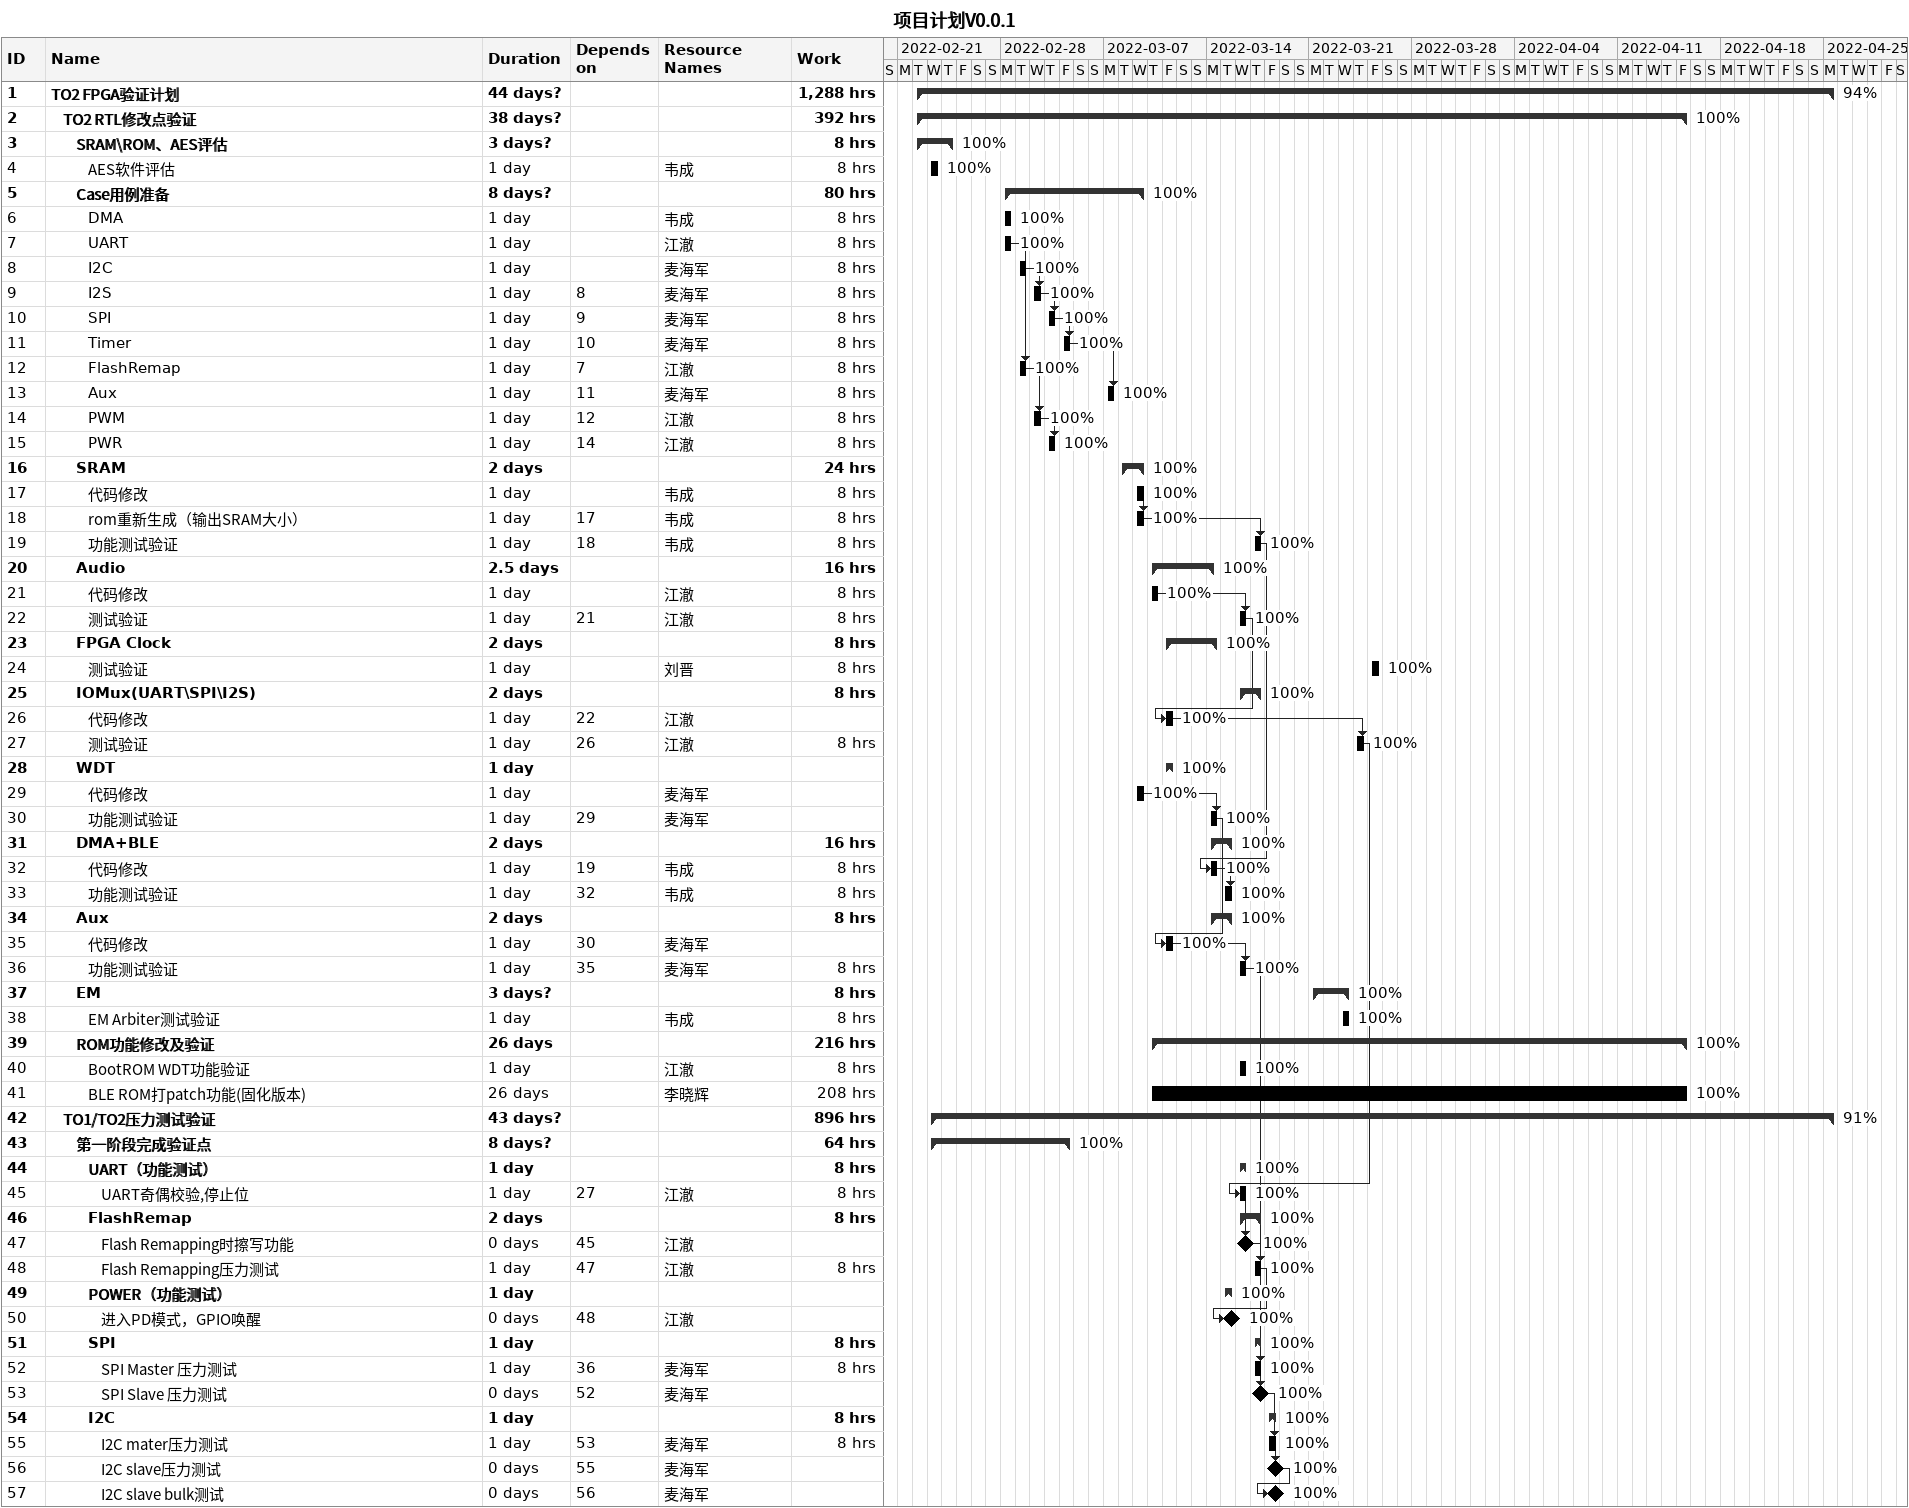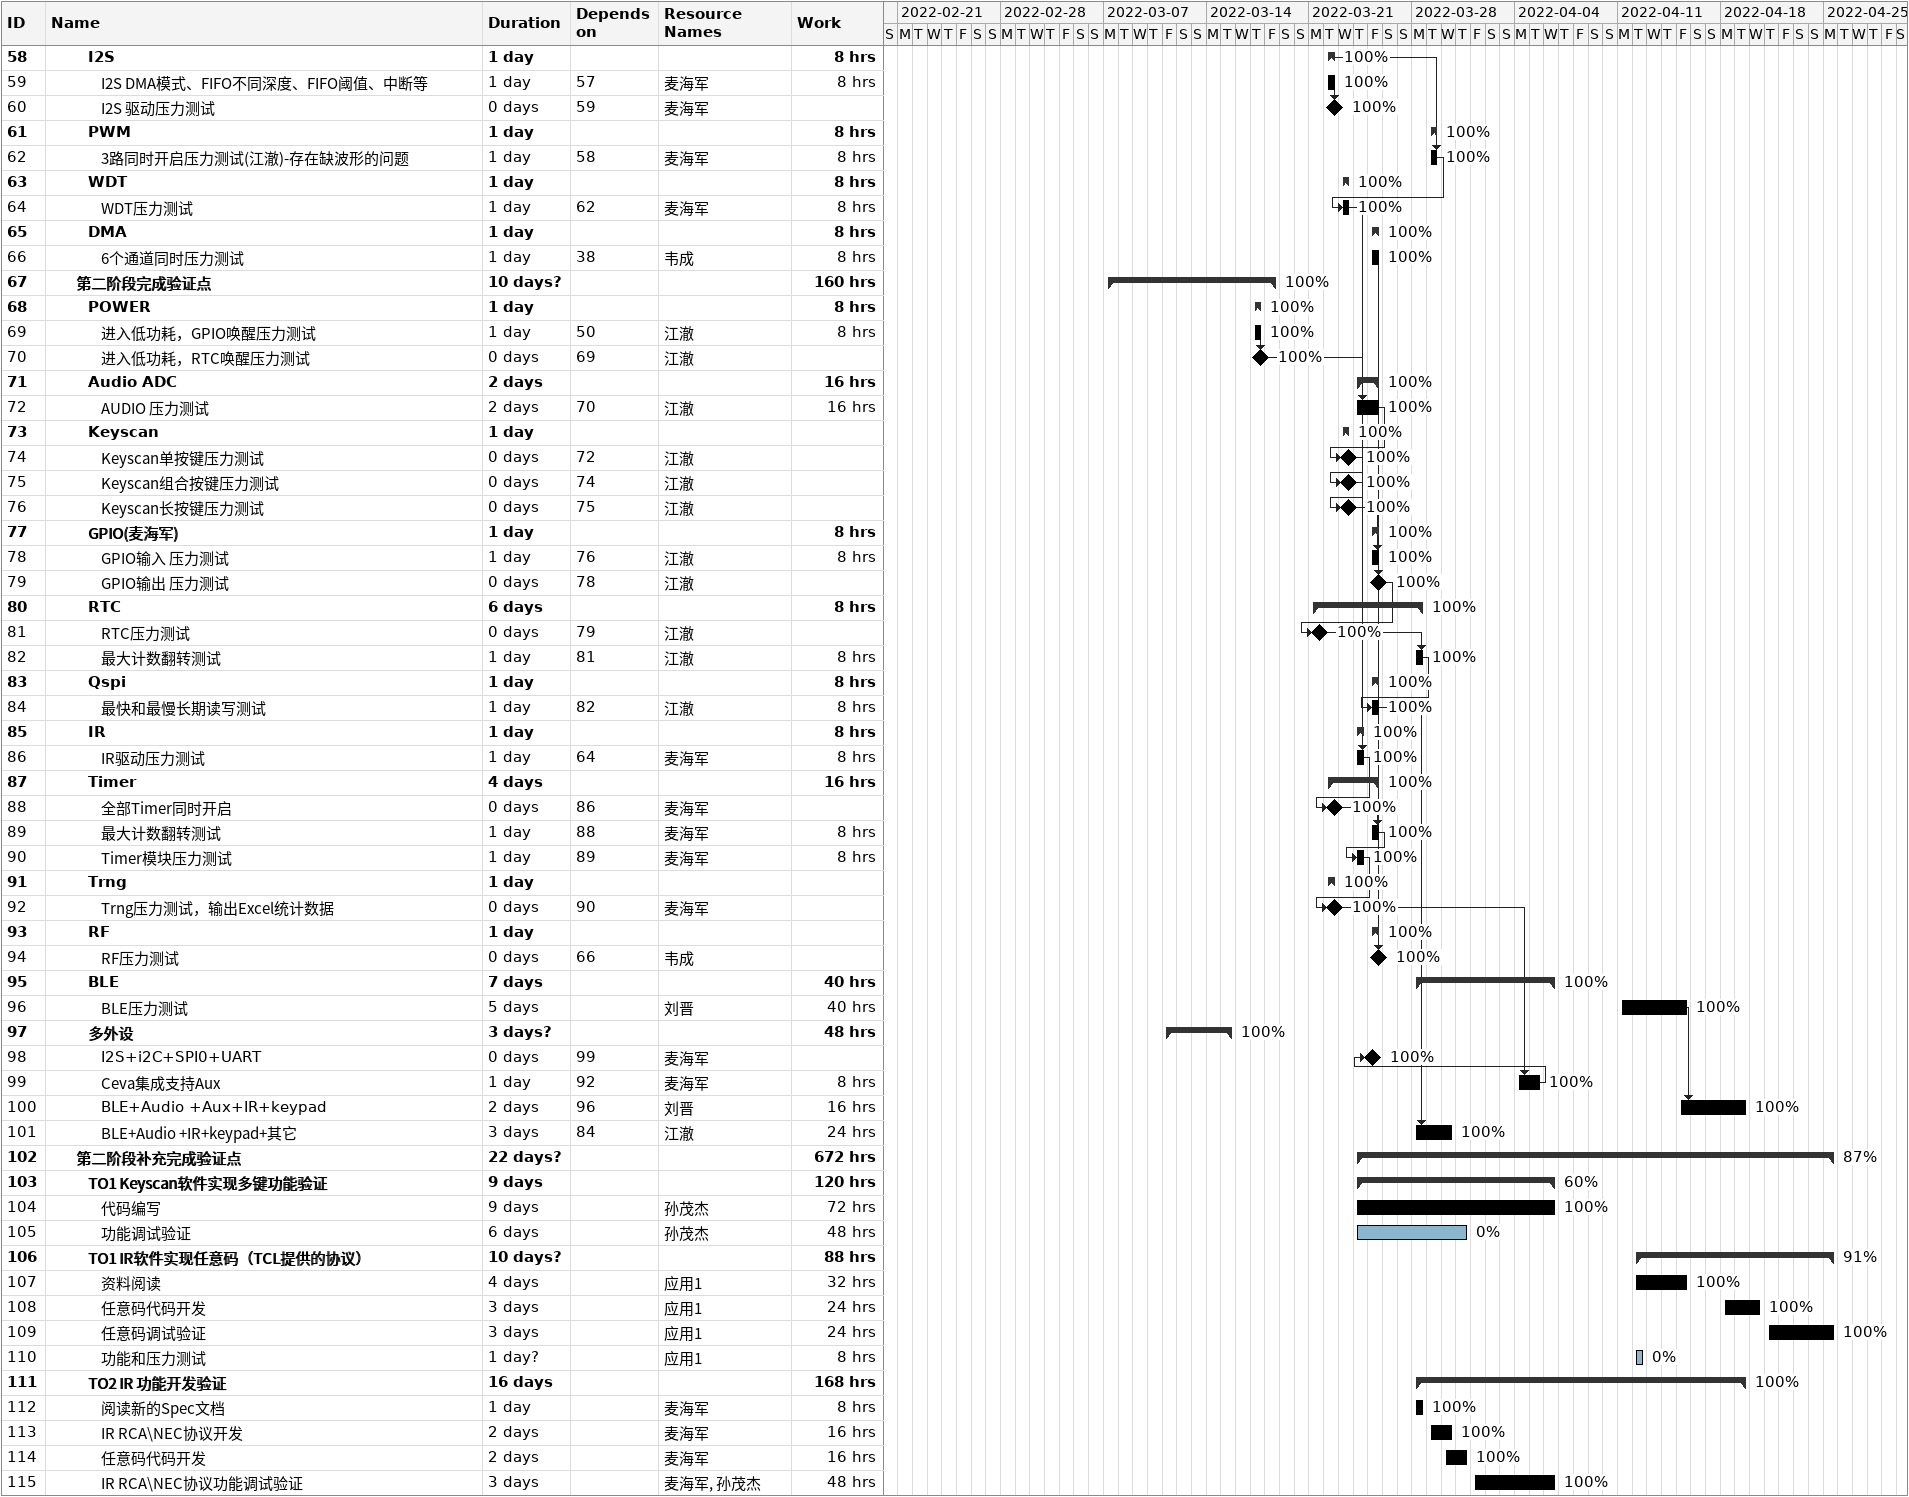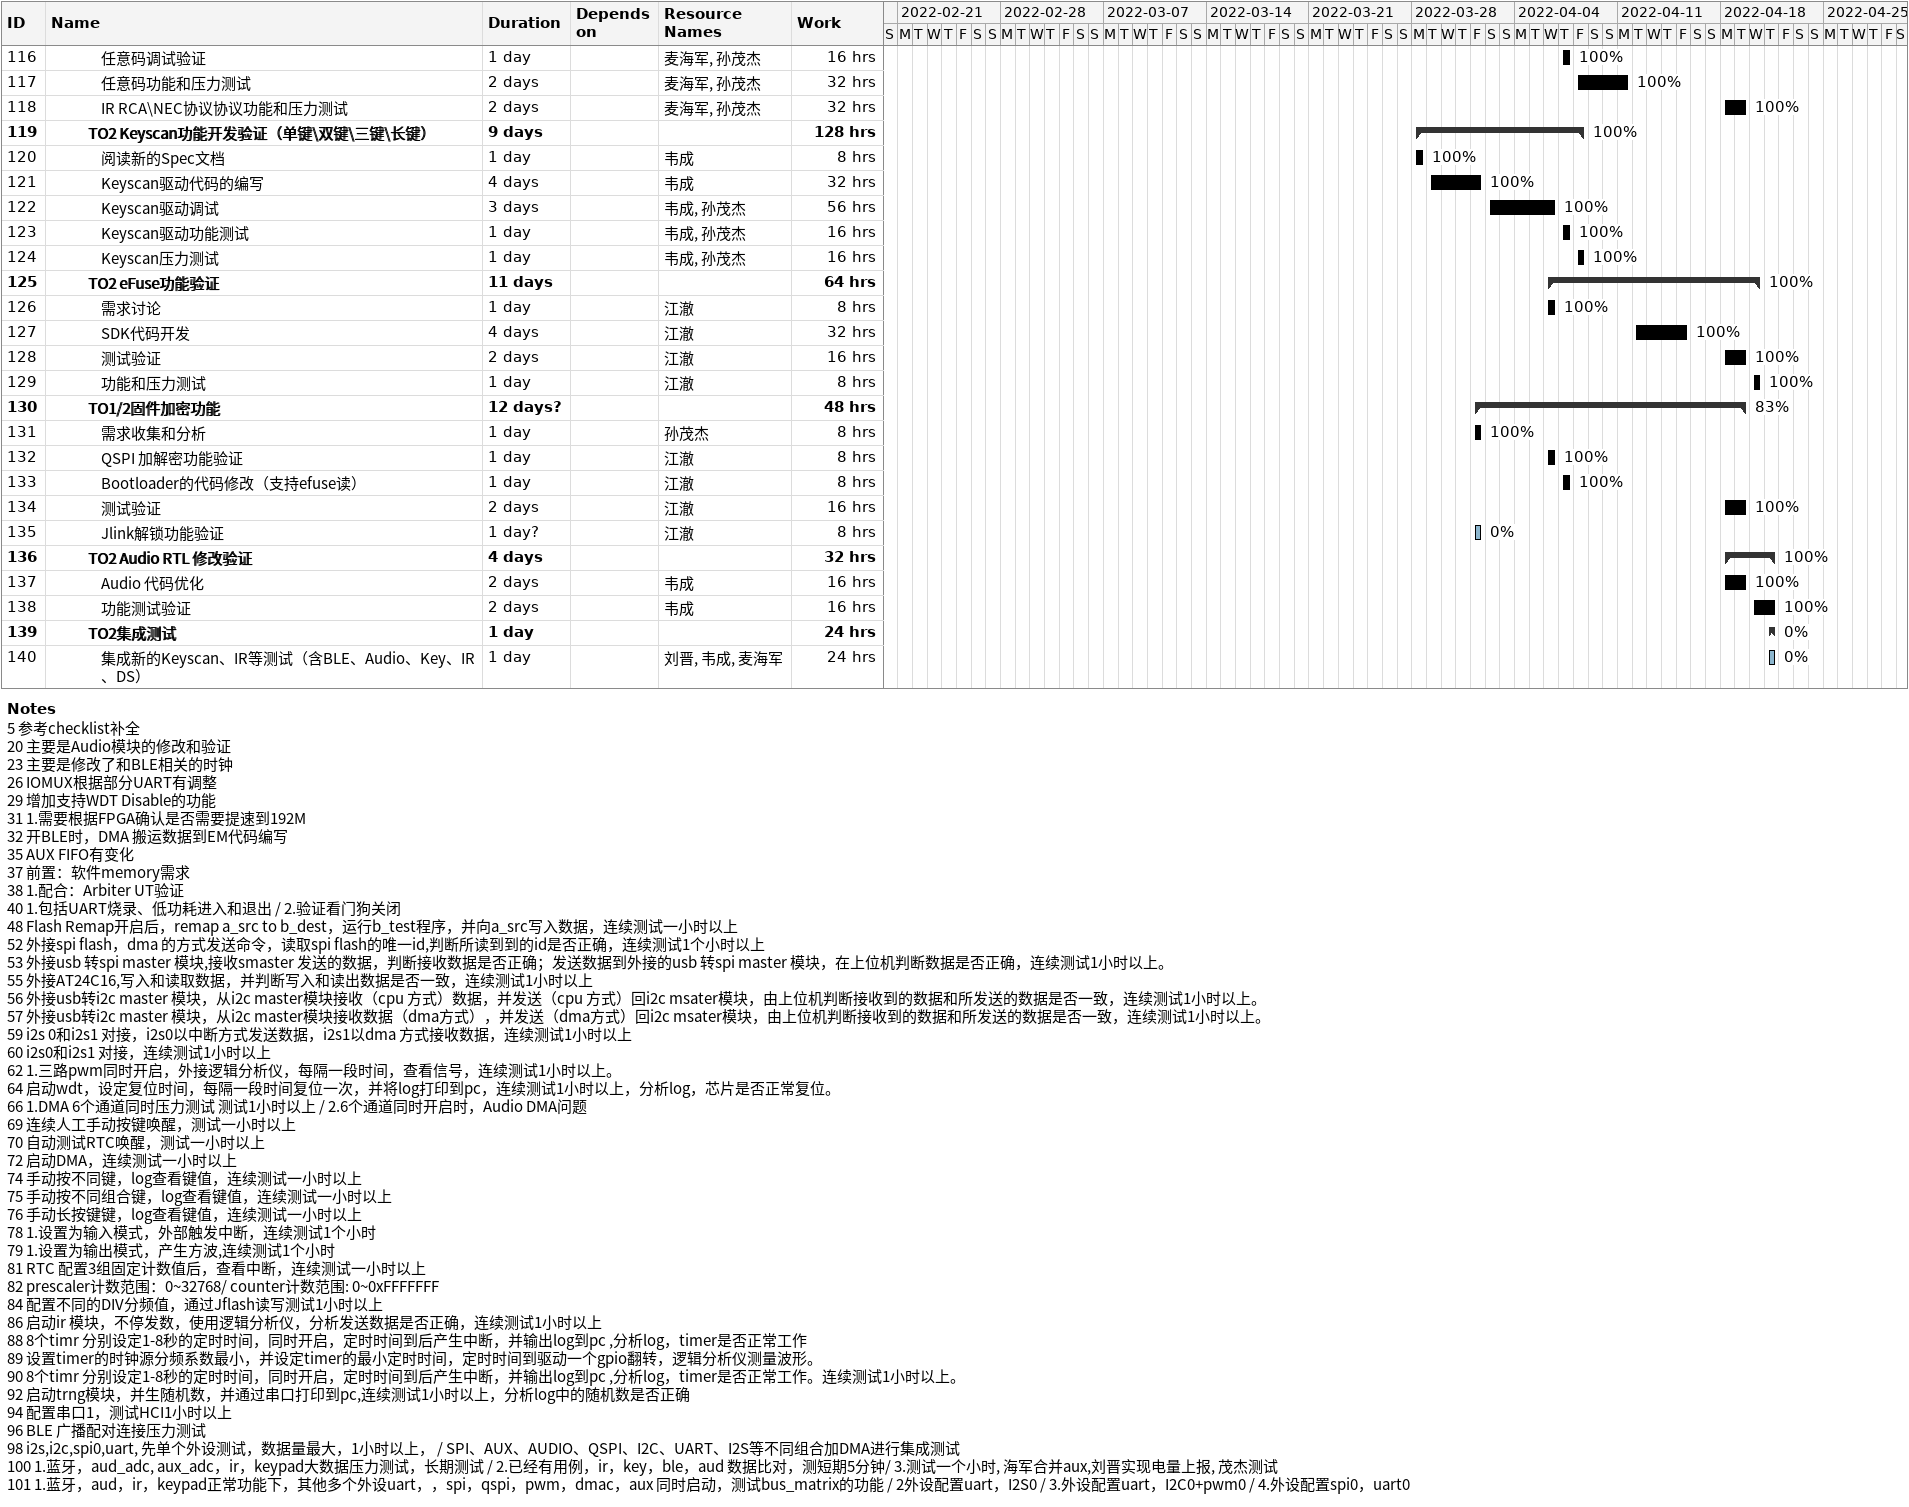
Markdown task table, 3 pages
项目计划V0.0.1

| ID | Level | Task | Duration | Start | Finish | Predecessors | Resources | % complete | Work (h) |
|---|---|---|---|---|---|---|---|---|---|
| 1 | 1 | **TO2 FPGA验证计划** | 44d? | 2022-02-22 | 2022-04-25 |  |  | 94 | 1288 |
| 2 | 2 | **TO2 RTL修改点验证** | 38d? | 2022-02-22 | 2022-04-15 |  |  | 100 | 392 |
| 3 | 3 | **SRAM\ROM、AES评估** | 3d? | 2022-02-22 | 2022-02-24 |  |  | 100 | 8 |
| 4 | 4 | AES软件评估 | 1d | 2022-02-23 | 2022-02-23 |  | 韦成 | 100 | 8 |
| 5 | 3 | **Case用例准备** | 8d? | 2022-02-28 | 2022-03-09 |  |  | 100 | 80 |
| 6 | 4 | DMA | 1d | 2022-02-28 | 2022-02-28 |  | 韦成 | 100 | 8 |
| 7 | 4 | UART | 1d | 2022-02-28 | 2022-02-28 |  | 江澈 | 100 | 8 |
| 8 | 4 | I2C | 1d | 2022-03-01 | 2022-03-01 |  | 麦海军 | 100 | 8 |
| 9 | 4 | I2S | 1d | 2022-03-02 | 2022-03-02 | 8 | 麦海军 | 100 | 8 |
| 10 | 4 | SPI | 1d | 2022-03-03 | 2022-03-03 | 9 | 麦海军 | 100 | 8 |
| 11 | 4 | Timer | 1d | 2022-03-04 | 2022-03-04 | 10 | 麦海军 | 100 | 8 |
| 12 | 4 | FlashRemap | 1d | 2022-03-01 | 2022-03-01 | 7 | 江澈 | 100 | 8 |
| 13 | 4 | Aux | 1d | 2022-03-07 | 2022-03-07 | 11 | 麦海军 | 100 | 8 |
| 14 | 4 | PWM | 1d | 2022-03-02 | 2022-03-02 | 12 | 江澈 | 100 | 8 |
| 15 | 4 | PWR | 1d | 2022-03-03 | 2022-03-03 | 14 | 江澈 | 100 | 8 |
| 16 | 3 | **SRAM** | 2d | 2022-03-08 | 2022-03-09 |  |  | 100 | 24 |
| 17 | 4 | 代码修改 | 1d | 2022-03-09 | 2022-03-09 |  | 韦成 | 100 | 8 |
| 18 | 4 | rom重新生成（输出SRAM大小） | 1d | 2022-03-09 | 2022-03-09 | 17 | 韦成 | 100 | 8 |
| 19 | 4 | 功能测试验证 | 1d | 2022-03-17 | 2022-03-17 | 18 | 韦成 | 100 | 8 |
| 20 | 3 | **Audio** | 2.5d | 2022-03-10 | 2022-03-14 |  |  | 100 | 16 |
| 21 | 4 | 代码修改 | 1d | 2022-03-10 | 2022-03-10 |  | 江澈 | 100 | 8 |
| 22 | 4 | 测试验证 | 1d | 2022-03-16 | 2022-03-16 | 21 | 江澈 | 100 | 8 |
| 23 | 3 | **FPGA Clock** | 2d | 2022-03-11 | 2022-03-14 |  |  | 100 | 8 |
| 24 | 4 | 测试验证 | 1d | 2022-03-25 | 2022-03-25 |  | 刘晋 | 100 | 8 |
| 25 | 3 | **IOMux(UART\SPI\I2S)** | 2d | 2022-03-16 | 2022-03-17 |  |  | 100 | 8 |
| 26 | 4 | 代码修改 | 1d | 2022-03-11 | 2022-03-11 | 22 | 江澈 | 100 |  |
| 27 | 4 | 测试验证 | 1d | 2022-03-24 | 2022-03-24 | 26 | 江澈 | 100 | 8 |
| 28 | 3 | **WDT** | 1d | 2022-03-11 | 2022-03-11 |  |  | 100 |  |
| 29 | 4 | 代码修改 | 1d | 2022-03-09 | 2022-03-09 |  | 麦海军 | 100 |  |
| 30 | 4 | 功能测试验证 | 1d | 2022-03-14 | 2022-03-14 | 29 | 麦海军 | 100 |  |
| 31 | 3 | **DMA+BLE** | 2d | 2022-03-14 | 2022-03-15 |  |  | 100 | 16 |
| 32 | 4 | 代码修改 | 1d | 2022-03-14 | 2022-03-14 | 19 | 韦成 | 100 | 8 |
| 33 | 4 | 功能测试验证 | 1d | 2022-03-15 | 2022-03-15 | 32 | 韦成 | 100 | 8 |
| 34 | 3 | **Aux** | 2d | 2022-03-14 | 2022-03-15 |  |  | 100 | 8 |
| 35 | 4 | 代码修改 | 1d | 2022-03-11 | 2022-03-11 | 30 | 麦海军 | 100 |  |
| 36 | 4 | 功能测试验证 | 1d | 2022-03-16 | 2022-03-16 | 35 | 麦海军 | 100 | 8 |
| 37 | 3 | **EM** | 3d? | 2022-03-21 | 2022-03-23 |  |  | 100 | 8 |
| 38 | 4 | EM Arbiter测试验证 | 1d | 2022-03-23 | 2022-03-23 |  | 韦成 | 100 | 8 |
| 39 | 3 | **ROM功能修改及验证** | 26d | 2022-03-10 | 2022-04-15 |  |  | 100 | 216 |
| 40 | 4 | BootROM WDT功能验证 | 1d | 2022-03-16 | 2022-03-16 |  | 江澈 | 100 | 8 |
| 41 | 4 | BLE ROM打patch功能(固化版本) | 26d | 2022-03-10 | 2022-04-15 |  | 李晓辉 | 100 | 208 |
| 42 | 2 | **TO1/TO2压力测试验证** | 43d? | 2022-02-23 | 2022-04-25 |  |  | 91 | 896 |
| 43 | 3 | **第一阶段完成验证点** | 8d? | 2022-02-23 | 2022-03-04 |  |  | 100 | 64 |
| 44 | 4 | **UART（功能测试）** | 1d | 2022-03-16 | 2022-03-16 |  |  | 100 | 8 |
| 45 | 5 | UART奇偶校验,停止位 | 1d | 2022-03-16 | 2022-03-16 | 27 | 江澈 | 100 | 8 |
| 46 | 4 | **FlashRemap** | 2d | 2022-03-16 | 2022-03-17 |  |  | 100 | 8 |
| 47 | 5 | Flash Remapping时擦写功能 | 0d | 2022-03-16 | 2022-03-16 | 45 | 江澈 | 100 |  |
| 48 | 5 | Flash Remapping压力测试 | 1d | 2022-03-17 | 2022-03-17 | 47 | 江澈 | 100 | 8 |
| 49 | 4 | **POWER（功能测试）** | 1d | 2022-03-15 | 2022-03-15 |  |  | 100 |  |
| 50 | 5 | 进入PD模式，GPIO唤醒 | 0d | 2022-03-15 | 2022-03-15 | 48 | 江澈 | 100 |  |
| 51 | 4 | **SPI** | 1d | 2022-03-17 | 2022-03-17 |  |  | 100 | 8 |
| 52 | 5 | SPI Master 压力测试 | 1d | 2022-03-17 | 2022-03-17 | 36 | 麦海军 | 100 | 8 |
| 53 | 5 | SPI Slave 压力测试 | 0d | 2022-03-17 | 2022-03-17 | 52 | 麦海军 | 100 |  |
| 54 | 4 | **I2C** | 1d | 2022-03-18 | 2022-03-18 |  |  | 100 | 8 |
| 55 | 5 | I2C mater压力测试 | 1d | 2022-03-18 | 2022-03-18 | 53 | 麦海军 | 100 | 8 |
| 56 | 5 | I2C slave压力测试 | 0d | 2022-03-18 | 2022-03-18 | 55 | 麦海军 | 100 |  |
| 57 | 5 | I2C slave bulk测试 | 0d | 2022-03-18 | 2022-03-18 | 56 | 麦海军 | 100 |  |
| 58 | 4 | **I2S** | 1d | 2022-03-22 | 2022-03-22 |  |  | 100 | 8 |
| 59 | 5 | I2S DMA模式、FIFO不同深度、FIFO阈值、中断等 | 1d | 2022-03-22 | 2022-03-22 | 57 | 麦海军 | 100 | 8 |
| 60 | 5 | I2S 驱动压力测试 | 0d | 2022-03-22 | 2022-03-22 | 59 | 麦海军 | 100 |  |
| 61 | 4 | **PWM** | 1d | 2022-03-29 | 2022-03-29 |  |  | 100 | 8 |
| 62 | 5 | 3路同时开启压力测试(江澈)-存在缺波形的问题 | 1d | 2022-03-29 | 2022-03-29 | 58 | 麦海军 | 100 | 8 |
| 63 | 4 | **WDT** | 1d | 2022-03-23 | 2022-03-23 |  |  | 100 | 8 |
| 64 | 5 | WDT压力测试 | 1d | 2022-03-23 | 2022-03-23 | 62 | 麦海军 | 100 | 8 |
| 65 | 4 | **DMA** | 1d | 2022-03-25 | 2022-03-25 |  |  | 100 | 8 |
| 66 | 5 | 6个通道同时压力测试 | 1d | 2022-03-25 | 2022-03-25 | 38 | 韦成 | 100 | 8 |
| 67 | 3 | **第二阶段完成验证点** | 10d? | 2022-03-07 | 2022-03-18 |  |  | 100 | 160 |
| 68 | 4 | **POWER** | 1d | 2022-03-17 | 2022-03-17 |  |  | 100 | 8 |
| 69 | 5 | 进入低功耗，GPIO唤醒压力测试 | 1d | 2022-03-17 | 2022-03-17 | 50 | 江澈 | 100 | 8 |
| 70 | 5 | 进入低功耗，RTC唤醒压力测试 | 0d | 2022-03-17 | 2022-03-17 | 69 | 江澈 | 100 |  |
| 71 | 4 | **Audio ADC** | 2d | 2022-03-24 | 2022-03-25 |  |  | 100 | 16 |
| 72 | 5 | AUDIO 压力测试 | 2d | 2022-03-24 | 2022-03-25 | 70 | 江澈 | 100 | 16 |
| 73 | 4 | **Keyscan** | 1d | 2022-03-23 | 2022-03-23 |  |  | 100 |  |
| 74 | 5 | Keyscan单按键压力测试 | 0d | 2022-03-23 | 2022-03-23 | 72 | 江澈 | 100 |  |
| 75 | 5 | Keyscan组合按键压力测试 | 0d | 2022-03-23 | 2022-03-23 | 74 | 江澈 | 100 |  |
| 76 | 5 | Keyscan长按键压力测试 | 0d | 2022-03-23 | 2022-03-23 | 75 | 江澈 | 100 |  |
| 77 | 4 | **GPIO(麦海军)** | 1d | 2022-03-25 | 2022-03-25 |  |  | 100 | 8 |
| 78 | 5 | GPIO输入 压力测试 | 1d | 2022-03-25 | 2022-03-25 | 76 | 江澈 | 100 | 8 |
| 79 | 5 | GPIO输出 压力测试 | 0d | 2022-03-25 | 2022-03-25 | 78 | 江澈 | 100 |  |
| 80 | 4 | **RTC** | 6d | 2022-03-21 | 2022-03-28 |  |  | 100 | 8 |
| 81 | 5 | RTC压力测试 | 0d | 2022-03-21 | 2022-03-21 | 79 | 江澈 | 100 |  |
| 82 | 5 | 最大计数翻转测试 | 1d | 2022-03-28 | 2022-03-28 | 81 | 江澈 | 100 | 8 |
| 83 | 4 | **Qspi** | 1d | 2022-03-25 | 2022-03-25 |  |  | 100 | 8 |
| 84 | 5 | 最快和最慢长期读写测试 | 1d | 2022-03-25 | 2022-03-25 | 82 | 江澈 | 100 | 8 |
| 85 | 4 | **IR** | 1d | 2022-03-24 | 2022-03-24 |  |  | 100 | 8 |
| 86 | 5 | IR驱动压力测试 | 1d | 2022-03-24 | 2022-03-24 | 64 | 麦海军 | 100 | 8 |
| 87 | 4 | **Timer** | 4d | 2022-03-22 | 2022-03-25 |  |  | 100 | 16 |
| 88 | 5 | 全部Timer同时开启 | 0d | 2022-03-22 | 2022-03-22 | 86 | 麦海军 | 100 |  |
| 89 | 5 | 最大计数翻转测试 | 1d | 2022-03-25 | 2022-03-25 | 88 | 麦海军 | 100 | 8 |
| 90 | 5 | Timer模块压力测试 | 1d | 2022-03-24 | 2022-03-24 | 89 | 麦海军 | 100 | 8 |
| 91 | 4 | **Trng** | 1d | 2022-03-22 | 2022-03-22 |  |  | 100 |  |
| 92 | 5 | Trng压力测试，输出Excel统计数据 | 0d | 2022-03-22 | 2022-03-22 | 90 | 麦海军 | 100 |  |
| 93 | 4 | **RF** | 1d | 2022-03-25 | 2022-03-25 |  |  | 100 |  |
| 94 | 5 | RF压力测试 | 0d | 2022-03-25 | 2022-03-25 | 66 | 韦成 | 100 |  |
| 95 | 4 | **BLE** | 7d | 2022-03-28 | 2022-04-06 |  |  | 100 | 40 |
| 96 | 5 | BLE压力测试 | 5d | 2022-04-11 | 2022-04-15 |  | 刘晋 | 100 | 40 |
| 97 | 4 | **多外设** | 3d? | 2022-03-11 | 2022-03-15 |  |  | 100 | 48 |
| 98 | 5 | I2S+i2C+SPI0+UART | 0d | 2022-03-25 | 2022-03-25 | 99 | 麦海军 | 100 |  |
| 99 | 5 | Ceva集成支持Aux | 1d | 2022-04-04 | 2022-04-05 | 92 | 麦海军 | 100 | 8 |
| 100 | 5 | BLE+Audio +Aux+IR+keypad | 2d | 2022-04-15 | 2022-04-19 | 96 | 刘晋 | 100 | 16 |
| 101 | 5 | BLE+Audio +IR+keypad+其它 | 3d | 2022-03-28 | 2022-03-30 | 84 | 江澈 | 100 | 24 |
| 102 | 3 | **第二阶段补充完成验证点** | 22d? | 2022-03-24 | 2022-04-25 |  |  | 87 | 672 |
| 103 | 4 | **TO1 Keyscan软件实现多键功能验证** | 9d | 2022-03-24 | 2022-04-06 |  |  | 60 | 120 |
| 104 | 5 | 代码编写 | 9d | 2022-03-24 | 2022-04-06 |  | 孙茂杰 | 100 | 72 |
| 105 | 5 | 功能调试验证 | 6d | 2022-03-24 | 2022-03-31 |  | 孙茂杰 | 0 | 48 |
| 106 | 4 | **TO1 IR软件实现任意码（TCL提供的协议）** | 10d? | 2022-04-12 | 2022-04-25 |  |  | 91 | 88 |
| 107 | 5 | 资料阅读 | 4d | 2022-04-12 | 2022-04-15 |  | 应用1 | 100 | 32 |
| 108 | 5 | 任意码代码开发 | 3d | 2022-04-18 | 2022-04-20 |  | 应用1 | 100 | 24 |
| 109 | 5 | 任意码调试验证 | 3d | 2022-04-21 | 2022-04-25 |  | 应用1 | 100 | 24 |
| 110 | 5 | 功能和压力测试 | 1d? | 2022-04-12 | 2022-04-12 |  | 应用1 | 0 | 8 |
| 111 | 4 | **TO2 IR 功能开发验证** | 16d | 2022-03-28 | 2022-04-19 |  |  | 100 | 168 |
| 112 | 5 | 阅读新的Spec文档 | 1d | 2022-03-28 | 2022-03-28 |  | 麦海军 | 100 | 8 |
| 113 | 5 | IR RCA\NEC协议开发 | 2d | 2022-03-29 | 2022-03-30 |  | 麦海军 | 100 | 16 |
| 114 | 5 | 任意码代码开发 | 2d | 2022-03-30 | 2022-03-31 |  | 麦海军 | 100 | 16 |
| 115 | 5 | IR RCA\NEC协议功能调试验证 | 3d | 2022-04-01 | 2022-04-06 |  | 麦海军, 孙茂杰 | 100 | 48 |
| 116 | 5 | 任意码调试验证 | 1d | 2022-04-07 | 2022-04-07 |  | 麦海军, 孙茂杰 | 100 | 16 |
| 117 | 5 | 任意码功能和压力测试 | 2d | 2022-04-08 | 2022-04-11 |  | 麦海军, 孙茂杰 | 100 | 32 |
| 118 | 5 | IR RCA\NEC协议协议功能和压力测试 | 2d | 2022-04-18 | 2022-04-19 |  | 麦海军, 孙茂杰 | 100 | 32 |
| 119 | 4 | **TO2 Keyscan功能开发验证（单键\双键\三键\长键）** | 9d | 2022-03-28 | 2022-04-08 |  |  | 100 | 128 |
| 120 | 5 | 阅读新的Spec文档 | 1d | 2022-03-28 | 2022-03-28 |  | 韦成 | 100 | 8 |
| 121 | 5 | Keyscan驱动代码的编写 | 4d | 2022-03-29 | 2022-04-01 |  | 韦成 | 100 | 32 |
| 122 | 5 | Keyscan驱动调试 | 3d | 2022-04-02 | 2022-04-06 |  | 韦成, 孙茂杰 | 100 | 56 |
| 123 | 5 | Keyscan驱动功能测试 | 1d | 2022-04-07 | 2022-04-07 |  | 韦成, 孙茂杰 | 100 | 16 |
| 124 | 5 | Keyscan压力测试 | 1d | 2022-04-08 | 2022-04-08 |  | 韦成, 孙茂杰 | 100 | 16 |
| 125 | 4 | **TO2 eFuse功能验证** | 11d | 2022-04-06 | 2022-04-20 |  |  | 100 | 64 |
| 126 | 5 | 需求讨论 | 1d | 2022-04-06 | 2022-04-06 |  | 江澈 | 100 | 8 |
| 127 | 5 | SDK代码开发 | 4d | 2022-04-12 | 2022-04-15 |  | 江澈 | 100 | 32 |
| 128 | 5 | 测试验证 | 2d | 2022-04-18 | 2022-04-19 |  | 江澈 | 100 | 16 |
| 129 | 5 | 功能和压力测试 | 1d | 2022-04-20 | 2022-04-20 |  | 江澈 | 100 | 8 |
| 130 | 4 | **TO1/2固件加密功能** | 12d? | 2022-04-01 | 2022-04-19 |  |  | 83 | 48 |
| 131 | 5 | 需求收集和分析 | 1d | 2022-04-01 | 2022-04-01 |  | 孙茂杰 | 100 | 8 |
| 132 | 5 | QSPI 加解密功能验证 | 1d | 2022-04-06 | 2022-04-06 |  | 江澈 | 100 | 8 |
| 133 | 5 | Bootloader的代码修改（支持efuse读） | 1d | 2022-04-07 | 2022-04-07 |  | 江澈 | 100 | 8 |
| 134 | 5 | 测试验证 | 2d | 2022-04-18 | 2022-04-19 |  | 江澈 | 100 | 16 |
| 135 | 5 | Jlink解锁功能验证 | 1d? | 2022-04-01 | 2022-04-01 |  | 江澈 | 0 | 8 |
| 136 | 4 | **TO2 Audio RTL 修改验证** | 4d | 2022-04-18 | 2022-04-21 |  |  | 100 | 32 |
| 137 | 5 | Audio 代码优化 | 2d | 2022-04-18 | 2022-04-19 |  | 韦成 | 100 | 16 |
| 138 | 5 | 功能测试验证 | 2d | 2022-04-20 | 2022-04-21 |  | 韦成 | 100 | 16 |
| 139 | 4 | **TO2集成测试** | 1d | 2022-04-21 | 2022-04-21 |  |  | 0 | 24 |
| 140 | 5 | 集成新的Keyscan、IR等测试（含BLE、Audio、Key、IR、DS） | 1d | 2022-04-21 | 2022-04-21 |  | 刘晋, 韦成, 麦海军 | 0 | 24 |

Notes
- 5: 参考checklist补全
- 20: 主要是Audio模块的修改和验证
- 23: 主要是修改了和BLE相关的时钟
- 26: IOMUX根据部分UART有调整
- 29: 增加支持WDT Disable的功能
- 31: 1.需要根据FPGA确认是否需要提速到192M
- 32: 开BLE时，DMA 搬运数据到EM代码编写
- 35: AUX FIFO有变化
- 37: 前置：软件memory需求
- 38: 1.配合：Arbiter UT验证
- 40: 1.包括UART烧录、低功耗进入和退出 / 2.验证看门狗关闭
- 48: Flash Remap开启后，remap a_src to b_dest，运行b_test程序，并向a_src写入数据，连续测试一小时以上
- 52: 外接spi flash，dma 的方式发送命令，读取spi flash的唯一id,判断所读到到的id是否正确，连续测试1个小时以上
- 53: 外接usb 转spi master 模块,接收smaster 发送的数据，判断接收数据是否正确；发送数据到外接的usb 转spi master 模块，在上位机判断数据是否正确，连续测试1小时以上。
- 55: 外接AT24C16,写入和读取数据，并判断写入和读出数据是否一致，连续测试1小时以上
- 56: 外接usb转i2c master 模块，从i2c master模块接收（cpu 方式）数据，并发送（cpu 方式）回i2c msater模块，由上位机判断接收到的数据和所发送的数据是否一致，连续测试1小时以上。
- 57: 外接usb转i2c master 模块，从i2c master模块接收数据（dma方式），并发送（dma方式）回i2c msater模块，由上位机判断接收到的数据和所发送的数据是否一致，连续测试1小时以上。
- 59: i2s 0和i2s1 对接，i2s0以中断方式发送数据，i2s1以dma 方式接收数据，连续测试1小时以上
- 60: i2s0和i2s1 对接，连续测试1小时以上
- 62: 1.三路pwm同时开启，外接逻辑分析仪，每隔一段时间，查看信号，连续测试1小时以上。
- 64: 启动wdt，设定复位时间，每隔一段时间复位一次，并将log打印到pc，连续测试1小时以上，分析log，芯片是否正常复位。
- 66: 1.DMA 6个通道同时压力测试 测试1小时以上 / 2.6个通道同时开启时，Audio DMA问题
- 69: 连续人工手动按键唤醒，测试一小时以上
- 70: 自动测试RTC唤醒，测试一小时以上
- 72: 启动DMA，连续测试一小时以上
- 74: 手动按不同键，log查看键值，连续测试一小时以上
- 75: 手动按不同组合键，log查看键值，连续测试一小时以上
- 76: 手动长按键键，log查看键值，连续测试一小时以上
- 78: 1.设置为输入模式，外部触发中断，连续测试1个小时
- 79: 1.设置为输出模式，产生方波,连续测试1个小时
- 81: RTC 配置3组固定计数值后，查看中断，连续测试一小时以上
- 82: prescaler计数范围：0~32768/ counter计数范围: 0~0xFFFFFFF
- 84: 配置不同的DIV分频值，通过Jflash读写测试1小时以上
- 86: 启动ir 模块 ，不停发数，使用逻辑分析仪，分析发送数据是否正确，连续测试1小时以上
- 88: 8个timr 分别设定1-8秒的定时时间，同时开启，定时时间到后产生中断，并输出log到pc ,分析log，timer是否正常工作
- 89: 设置timer的时钟源分频系数最小，并设定timer的最小定时时间，定时时间到驱动一个gpio翻转，逻辑分析仪测量波形。
- 90: 8个timr 分别设定1-8秒的定时时间，同时开启，定时时间到后产生中断，并输出log到pc ,分析log，timer是否正常工作。连续测试1小时以上。
- 92: 启动trng模块，并生随机数，并通过串口打印到pc,连续测试1小时以上，分析log中的随机数是否正确
- 94: 配置串口1，测试HCI1小时以上
- 96: BLE 广播配对连接压力测试
- 98: i2s,i2c,spi0,uart, 先单个外设测试，数据量最大，1小时以上， / SPI、AUX、AUDIO、QSPI、I2C、UART、I2S等不同组合加DMA进行集成测试
- 100: 1.蓝牙，aud_adc, aux_adc，ir，keypad大数据压力测试，长期测试 / 2.已经有用例，ir，key，ble，aud 数据比对，测短期5分钟/ 3.测试一个小时, 海军合并aux,刘晋实现电量上报, 茂杰测试
- 101: 1.蓝牙，aud，ir，keypad正常功能下，其他多个外设uart，，spi，qspi，pwm，dmac，aux 同时启动，测试bus_matrix的功能 / 2外设配置uart，I2S0 / 3.外设配置uart，I2C0+pwm0 / 4.外设配置spi0，uart0
